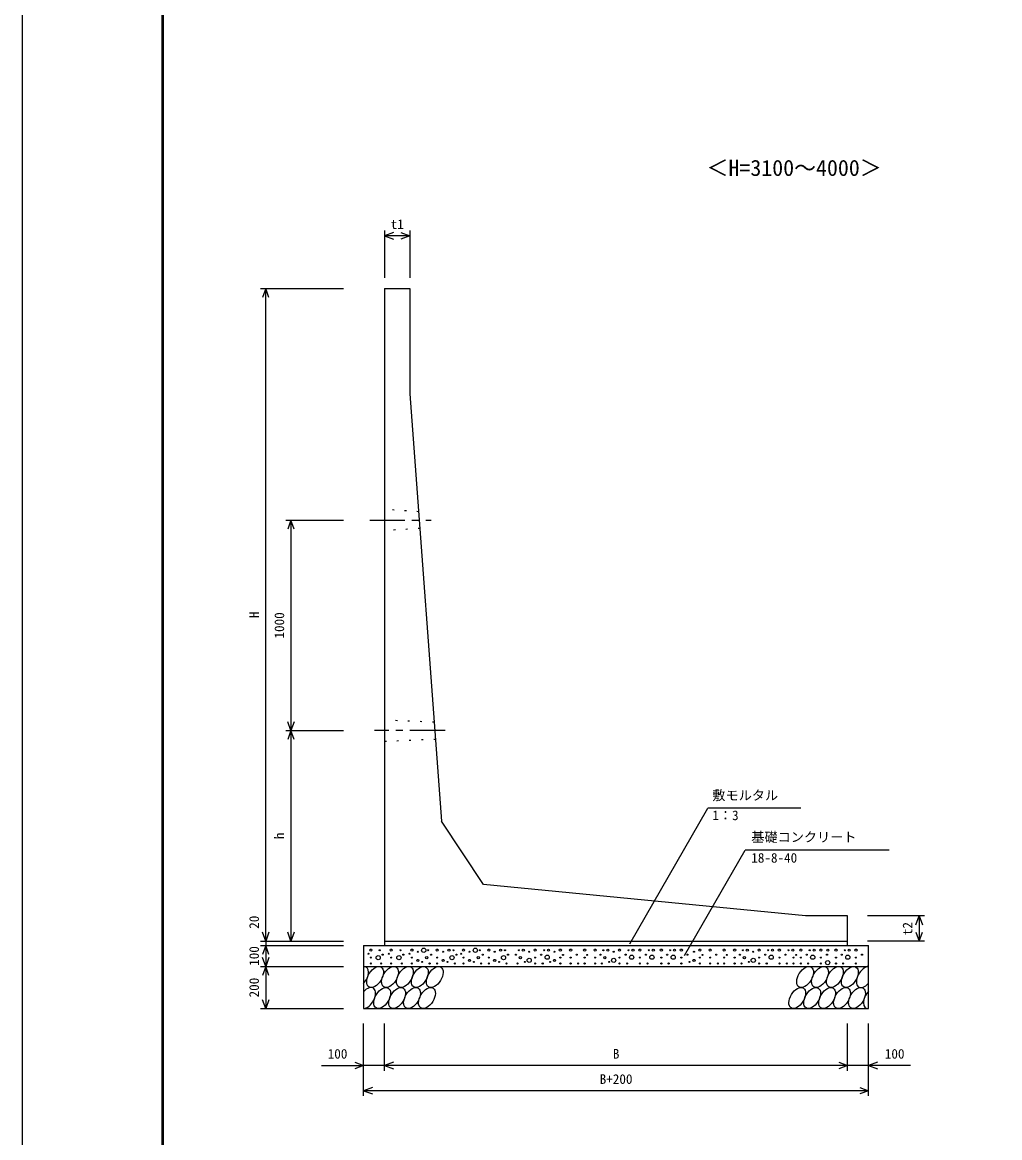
# Model space of a CAD drawing. Units: millimetres, scale not verified. Extents: x -67200 to 67200, y -23760 to 23760.
# Drawn here: x -67200 to -56053, y -2240 to 10472 of the extents above; entities that cross this region are included whole.
import ezdxf
from ezdxf.enums import TextEntityAlignment as Align

# ---------------------------------------------------------------- set-up
doc = ezdxf.new("R2010")
doc.units = ezdxf.units.MM
doc.header["$LTSCALE"] = 80
doc.linetypes.add('CHAIN1', pattern=[8, 5, -1, 1, -1])
doc.linetypes.add('DOTTED', pattern=[1.75, 0.25, -1.5])
for name, color, linetype, lineweight in [('0-0_CENTER', 7, 'CHAIN1', 25), ('0-1_DIM', 7, 'Continuous', 25), ('0-2_Defpoints', 5, 'Continuous', 25), ('0-3_HATCH', 6, 'Continuous', 25), ('0-6_OUTLINE', 1, 'Continuous', 25), ('0-7_OUTLINE2', 4, 'DOTTED', 25), ('0-8_TXT', 7, 'Continuous', 25), ('0-9_WAKU', 3, 'Continuous', 25)]:
    doc.layers.add(name, color=color, linetype=linetype, lineweight=lineweight)
doc.styles.add('ＭＳ ゴシック', font='')
doc.styles.get('ＭＳ ゴシック').set_extended_font_data('MS Gothic')

msp = doc.modelspace()

# ---------------------------------------------------------------- linework, layer by layer
at = {"layer": '0-0_CENTER'}
for p, q in [((-63237.57, 4798.75), (-62537.51, 4798.75)), ((-62379.22, 2398.75), (-63184.89, 2398.75))]:
    msp.add_line(p, q, dxfattribs=at)
at = {"layer": '0-1_DIM'}
for p, q in [((-63067.71, 8098.75), (-63067.71, 7558.75)), ((-62779.71, 8038.75), (-63067.71, 8038.75)), ((-62779.71, 8098.75), (-62779.71, 7558.75)), ((-64483.71, 7438.75), (-63535.71, 7438.75)), ((-64423.71, -1.25), (-64423.71, 7438.75)), ((-64195.71, 4798.75), (-63535.71, 4798.75)), ((-64135.71, 4798.75), (-64135.71, 2398.75)), ((-64195.71, 2398.75), (-63535.71, 2398.75)), ((-64135.71, 2398.75), (-64135.71, -1.25)), ((-60272.83, -29.14), (-59381.96, 1513.89)), ((-58322.49, 1513.89), (-59381.96, 1513.89)), ((-59649.3, -163.9), (-58955.2, 1038.32)), ((-57315.51, 1038.32), (-58955.2, 1038.32)), ((-56911.71, 286.75), (-57559.71, 286.75)), ((-56971.71, 286.75), (-56971.71, -1.25)), ((-64483.71, -1.25), (-63535.71, -1.25)), ((-64483.71, -49.25), (-63535.71, -49.25)), ((-64423.71, -1.25), (-64423.71, -49.25)), ((-64423.71, -49.25), (-64423.71, -289.25)), ((-56911.71, -1.25), (-57559.71, -1.25)), ((-64483.71, -289.25), (-63535.71, -289.25)), ((-64423.71, -289.25), (-64423.71, -769.25)), ((-64483.71, -769.25), (-63535.71, -769.25)), ((-63307.71, -1765.25), (-63307.71, -937.25)), ((-63067.71, -1477.25), (-63067.71, -937.25)), ((-57787.71, -1477.25), (-57787.71, -937.25)), ((-57787.71, -1477.25), (-57787.71, -937.25)), ((-57547.71, -1765.25), (-57547.71, -937.25)), ((-63786.61, -1417.25), (-63307.71, -1417.25)), ((-63067.71, -1417.25), (-63307.71, -1417.25)), ((-57787.71, -1417.25), (-63067.71, -1417.25)), ((-57547.71, -1417.25), (-57787.71, -1417.25)), ((-57068.8, -1417.25), (-57547.71, -1417.25)), ((-57547.71, -1705.25), (-63307.71, -1705.25))]:
    msp.add_line(p, q, dxfattribs=at)
for points in [[(-62966.22, 8075.69), (-63067.71, 8038.75), (-62966.22, 8001.82)], [(-62881.19, 8075.69), (-62779.71, 8038.75), (-62881.19, 8001.82)], [(-64386.77, 7337.27), (-64423.71, 7438.75), (-64460.65, 7337.27)], [(-64098.77, 4697.27), (-64135.71, 4798.75), (-64172.65, 4697.27)], [(-64098.77, 2500.24), (-64135.71, 2398.75), (-64172.65, 2500.24)], [(-64098.77, 2297.27), (-64135.71, 2398.75), (-64172.65, 2297.27)], [(-57008.65, 185.27), (-56971.71, 286.75), (-56934.77, 185.27)], [(-64386.77, 100.24), (-64423.71, -1.25), (-64460.65, 100.24)], [(-64098.77, 100.24), (-64135.71, -1.25), (-64172.65, 100.24)], [(-57008.65, 100.24), (-56971.71, -1.25), (-56934.77, 100.24)], [(-64386.77, -150.73), (-64423.71, -49.25), (-64460.65, -150.73)], [(-64386.77, -187.76), (-64423.71, -289.25), (-64460.65, -187.76)], [(-64386.77, -390.73), (-64423.71, -289.25), (-64460.65, -390.73)], [(-64386.77, -667.76), (-64423.71, -769.25), (-64460.65, -667.76)], [(-63409.19, -1380.31), (-63307.71, -1417.25), (-63409.19, -1454.18)], [(-62966.22, -1380.31), (-63067.71, -1417.25), (-62966.22, -1454.18)], [(-57889.19, -1380.31), (-57787.71, -1417.25), (-57889.19, -1454.18)], [(-57446.22, -1380.31), (-57547.71, -1417.25), (-57446.22, -1454.18)], [(-63206.22, -1668.31), (-63307.71, -1705.25), (-63206.22, -1742.18)], [(-57649.19, -1668.31), (-57547.71, -1705.25), (-57649.19, -1742.18)]]:
    msp.add_lwpolyline(points, dxfattribs=at)
at = {"layer": '0-2_Defpoints'}
msp.add_lwpolyline([(-67200, -23760), (0, -23760), (0, 23760), (-67200, 23760)], close=True, dxfattribs=at)
at = {"layer": '0-3_HATCH'}
for centre, radius in [((-63225.36, -101.92), 12), ((-63124.14, -104.02), 6), ((-62992.58, -101.92), 12), ((-62887.89, -104.02), 6), ((-62756.33, -101.92), 12), ((-62689.03, -120.83), 6), ((-62621.75, -104.02), 24), ((-62571.27, -104.02), 6), ((-62468.33, -101.92), 12), ((-62401.03, -120.83), 6), ((-62333.75, -104.02), 12), ((-62283.27, -104.02), 6), ((-62167.79, -101.92), 12), ((-62100.49, -120.83), 6), ((-62033.21, -104.02), 24), ((-61982.73, -104.02), 6), ((-61879.79, -101.92), 12), ((-61812.49, -120.83), 6), ((-61745.21, -104.02), 12), ((-61694.73, -104.02), 6), ((-61536.68, -104.02), 6), ((-61486.21, -104.02), 12), ((-61418.92, -120.83), 6), ((-61351.62, -101.92), 12), ((-61248.68, -104.02), 6), ((-61198.21, -104.02), 12), ((-61130.92, -120.83), 6), ((-61063.62, -101.92), 12), ((-60946.36, -101.92), 12), ((-60786.84, -101.92), 12), ((-60667.56, -101.92), 12), ((-60573.36, -104.02), 6), ((-60522.89, -104.02), 12), ((-60455.6, -120.83), 6), ((-60388.31, -101.92), 12), ((-60285.36, -104.02), 6), ((-60234.89, -104.02), 12), ((-60157.39, -101.92), 12), ((-60054.45, -104.02), 6), ((-60003.98, -104.02), 12), ((-59911.75, -101.92), 12), ((-59811.79, -104.02), 6), ((-59761.31, -104.02), 12), ((-59683.82, -101.92), 12), ((-59539.46, -120.83), 6), ((-59472.16, -101.92), 12), ((-59354.9, -101.92), 12), ((-59195.37, -101.92), 12), ((-59076.1, -101.92), 12), ((-58981.9, -104.02), 6), ((-58931.42, -104.02), 12), ((-58864.14, -120.83), 6), ((-58796.84, -101.92), 12), ((-58693.9, -104.02), 6), ((-58643.42, -104.02), 12), ((-58565.93, -101.92), 12), ((-58462.98, -104.02), 6), ((-58412.51, -104.02), 12), ((-58320.29, -101.92), 12), ((-58220.32, -104.02), 6), ((-58169.85, -104.02), 12), ((-58092.35, -101.92), 12), ((-58012.77, -104.02), 12), ((-57920.55, -101.92), 12), ((-57820.58, -104.02), 6), ((-57770.11, -104.02), 12), ((-57692.61, -101.92), 12), ((-63252.58, -144.08), 6), ((-63225.36, -188.06), 6), ((-63225.36, -255.29), 6), ((-63140.97, -188.06), 24), ((-63107.32, -255.29), 6), ((-63090.5, -154.45), 6), ((-63019.79, -144.08), 6), ((-62992.58, -188.06), 6), ((-62992.58, -255.29), 6), ((-62904.72, -188.06), 24), ((-62871.07, -255.29), 6), ((-62854.25, -154.45), 6), ((-62783.54, -144.08), 6), ((-62756.33, -188.06), 6), ((-62756.33, -255.29), 6), ((-62689.03, -219.58), 12), ((-62638.56, -236.39), 6), ((-62588.1, -188.06), 12), ((-62554.45, -255.29), 6), ((-62537.63, -154.45), 6), ((-62468.33, -188.06), 6), ((-62468.33, -255.29), 6), ((-62401.03, -219.58), 12), ((-62350.56, -236.39), 6), ((-62300.1, -188.06), 24), ((-62266.45, -255.29), 6), ((-62249.63, -154.45), 6), ((-62195, -144.08), 6), ((-62167.79, -188.06), 6), ((-62167.79, -255.29), 6), ((-62100.49, -219.58), 12), ((-62050.03, -236.39), 6), ((-61999.56, -188.06), 12), ((-61965.91, -255.29), 6), ((-61949.09, -154.45), 6), ((-61879.79, -188.06), 6), ((-61879.79, -255.29), 6), ((-61812.49, -219.58), 12), ((-61762.03, -236.39), 6), ((-61711.56, -188.06), 24), ((-61677.91, -255.29), 6), ((-61661.09, -154.45), 6), ((-61570.32, -154.45), 6), ((-61553.5, -255.29), 6), ((-61519.85, -188.06), 12), ((-61469.39, -236.39), 6), ((-61418.92, -219.58), 24), ((-61351.62, -188.06), 6), ((-61351.62, -255.29), 6), ((-61282.32, -154.45), 6), ((-61265.5, -255.29), 6), ((-61213.9, -183.25), 24), ((-61181.39, -236.39), 6), ((-61130.92, -219.58), 12), ((-61063.62, -188.06), 6), ((-61063.62, -255.29), 6), ((-61033.83, -156.63), 6), ((-60946.36, -188.06), 6), ((-60946.36, -255.29), 6), ((-60877.06, -154.45), 6), ((-60860.24, -255.29), 6), ((-60786.84, -188.06), 6), ((-60786.84, -255.29), 6), ((-60757.04, -156.63), 6), ((-60667.56, -188.06), 6), ((-60667.56, -255.29), 6), ((-60607.01, -154.45), 6), ((-60590.18, -255.29), 6), ((-60556.54, -188.06), 12), ((-60506.07, -236.39), 6), ((-60455.6, -219.58), 24), ((-60388.31, -188.06), 6), ((-60388.31, -255.29), 6), ((-60319.01, -154.45), 6), ((-60302.18, -255.29), 6), ((-60250.58, -183.25), 24), ((-60157.39, -188.06), 6), ((-60157.39, -255.29), 6), ((-60088.09, -154.45), 6), ((-60071.27, -255.29), 6), ((-60019.67, -183.25), 24), ((-59911.75, -188.06), 6), ((-59911.75, -255.29), 6), ((-59845.43, -154.45), 6), ((-59828.61, -255.29), 6), ((-59777, -183.25), 24), ((-59683.82, -188.06), 6), ((-59683.82, -255.29), 6), ((-59614.52, -154.45), 6), ((-59589.92, -236.39), 6), ((-59539.46, -219.58), 12), ((-59472.16, -188.06), 6), ((-59472.16, -255.29), 6), ((-59442.36, -156.63), 6), ((-59354.9, -188.06), 6), ((-59354.9, -255.29), 6), ((-59285.6, -154.45), 6), ((-59268.78, -255.29), 6), ((-59195.37, -188.06), 6), ((-59195.37, -255.29), 6), ((-59165.57, -156.63), 6), ((-59076.1, -188.06), 6), ((-59076.1, -255.29), 6), ((-59015.54, -154.45), 6), ((-58998.72, -255.29), 6), ((-58965.07, -188.06), 12), ((-58914.6, -236.39), 6), ((-58864.14, -219.58), 24), ((-58796.84, -188.06), 6), ((-58796.84, -255.29), 6), ((-58727.54, -154.45), 6), ((-58710.72, -255.29), 6), ((-58659.12, -183.25), 24), ((-58565.93, -188.06), 6), ((-58565.93, -255.29), 6), ((-58496.63, -154.45), 6), ((-58479.8, -255.29), 6), ((-58403.71, -188.06), 6), ((-58403.71, -255.29), 6), ((-58373.91, -156.63), 6), ((-58320.29, -188.06), 6), ((-58320.29, -255.29), 6), ((-58253.96, -154.45), 6), ((-58237.14, -255.29), 6), ((-58185.54, -183.25), 24), ((-58092.35, -188.06), 6), ((-58092.35, -255.29), 6), ((-58015.05, -246.05), 24), ((-58023.05, -154.45), 6), ((-57920.55, -188.06), 6), ((-57920.55, -255.29), 6), ((-57854.23, -154.45), 6), ((-57837.4, -255.29), 6), ((-57785.8, -183.25), 24), ((-57692.61, -188.06), 6), ((-57692.61, -255.29), 6), ((-57623.31, -154.45), 6)]:
    msp.add_circle(centre, radius, dxfattribs=at)
for centre, start_param, end_param in [((-63347.27, -409.28), 4.385593, 6.67454438), ((-57592.05, -409.28), 0.33577149, 4.44118059), ((-63266.25, -649.25), 3.51114638, 7.548991), ((-57511.03, -649.25), 1.2110787, 3.56587337)]:
    msp.add_ellipse(centre, major_axis=(69.81, 112.98), ratio=0.5792, start_param=start_param, end_param=end_param, dxfattribs=at)
for centre in [(-63177.01, -409.28), (-63006.74, -409.28), (-62836.47, -409.28), (-62666.2, -409.28), (-62495.93, -409.28), (-58273.13, -409.28), (-58102.86, -409.28), (-57932.59, -409.28), (-57762.32, -409.28), (-63095.98, -649.25), (-62925.71, -649.25), (-62755.44, -649.25), (-62585.18, -649.25), (-58362.37, -649.25), (-58192.1, -649.25), (-58021.83, -649.25), (-57851.57, -649.25), (-57681.3, -649.25)]:
    msp.add_ellipse(centre, major_axis=(69.81, 112.98), ratio=0.5792, dxfattribs=at)
at = {"layer": '0-6_OUTLINE'}
for p, q in [((-63067.71, 7438.75), (-62779.71, 7438.75)), ((-63067.71, 7438.75), (-63067.71, -49.25)), ((-62779.71, 7438.75), (-62779.71, 6238.75)), ((-62779.71, 6238.75), (-62419.71, 1366.75)), ((-61939.71, 646.75), (-62419.71, 1366.75)), ((-58267.71, 286.75), (-61939.71, 646.75)), ((-57787.71, 286.75), (-58267.71, 286.75)), ((-57787.71, -49.25), (-57787.71, 286.75)), ((-63307.71, -49.25), (-63307.71, -769.25)), ((-63307.71, -49.25), (-57547.71, -49.25)), ((-63067.71, -1.25), (-57787.71, -1.25)), ((-57547.71, -769.25), (-57547.71, -49.25)), ((-63307.71, -289.25), (-57547.71, -289.25)), ((-63307.71, -769.25), (-57547.71, -769.25))]:
    msp.add_line(p, q, dxfattribs=at)
at = {"layer": '0-7_OUTLINE2'}
for p, q in [((-62680.4, 4894.75), (-63067.71, 4920.17)), ((-62666.21, 4702.75), (-63067.71, 4678.75)), ((-62503.06, 2494.75), (-63067.71, 2518.75)), ((-63067.71, 2278.75), (-62488.87, 2302.75))]:
    msp.add_line(p, q, dxfattribs=at)
at = {"layer": '0-9_WAKU', "lineweight": 50}
msp.add_lwpolyline([(-65600, -22160), (-1600, -22160), (-1600, 22160), (-65600, 22160)], close=True, dxfattribs=at)

# ---------------------------------------------------------------- texts
at = {"layer": '0-1_DIM', "style": 'ＭＳ ゴシック'}
for s, p in [('t1', (-62998.71, 8083.75)), ('敷モルタル', (-59330.54, 1573.89)), ('1：3', (-59330.54, 1345.76)), ('基礎コンクリート', (-58886.49, 1098.32)), ('18-8-40', (-58886.49, 861.16)), ('100', (-63716.94, -1372.25)), ('B', (-60465.21, -1372.25)), ('100', (-57363.47, -1372.25)), ('B+200', (-60615.21, -1660.25))]:
    msp.add_text(s, height=110, dxfattribs=at).set_placement(p, align=Align.BOTTOM_LEFT)
for s, p in [('H', (-64468.71, 3681.25)), ('1000', (-64180.71, 3448.75)), ('h', (-64180.71, 1161.25)), ('20', (-64468.71, 140.6)), ('t2', (-57016.71, 67.75)), ('100', (-64468.71, -281.75)), ('200', (-64468.71, -641.75))]:
    msp.add_text(s, height=110, rotation=90, dxfattribs=at).set_placement(p, align=Align.BOTTOM_LEFT)
at = {"layer": '0-8_TXT', "style": 'ＭＳ ゴシック'}
msp.add_text('＜H=3100～4000＞', height=183.3, dxfattribs=at).set_placement((-59396.1, 8666.77), align=Align.BOTTOM_LEFT)

doc.saveas('drawing.dxf')
